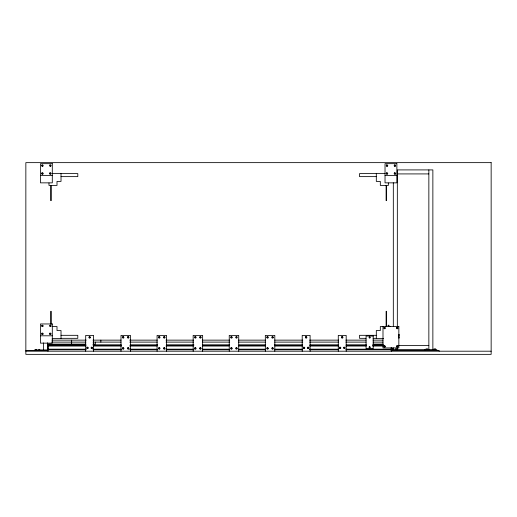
<?xml version="1.0" encoding="UTF-8"?>
<svg xmlns="http://www.w3.org/2000/svg" width="517" height="517" viewBox="0 0 517 517"><rect width="100%" height="100%" fill="white"/><g stroke="black" fill="none" stroke-linecap="round" stroke-linejoin="round"><path stroke-width="0.78" d="M236.036 337.381L236.844 337.045L236.508 337.853M387.479 165.647C387.188 166.946 385.798 165.136 387.13 165.188M396.798 328.062L397.605 327.726L397.269 328.534M122.794 337.142L122.794 337.614M200.835 337.614L200.835 337.142M231.868 337.614L231.868 337.142M272.181 337.142L272.181 337.614M397.728 346.616L397.269 346.965L396.81 346.616M42.097 165.311L42.097 165.983M42.097 173.208L42.097 173.874M42.097 325.594L42.097 326.266M42.097 333.491L42.097 334.163M91.367 347.644L92.188 347.644M127.925 337.045L127.925 337.717M123.615 348.671C122.568 349.673 122.568 347.191 123.615 348.199M158.952 337.045L158.952 337.717M164.677 337.717L164.677 337.045M195.71 337.717L195.71 337.045M200.014 348.199C201.061 347.191 201.061 349.673 200.014 348.671M231.047 348.199C232.094 347.191 232.094 349.673 231.047 348.671M236.101 348.199L236.922 348.199M236.922 348.671L236.101 348.671M395.234 165.983L395.234 165.311M395.234 173.874L395.234 173.208M267.127 348.199L267.948 348.199M267.948 348.671L267.127 348.671M305.818 337.045L305.818 337.717M369.913 337.737L369.532 337.078L369.435 337.801M369.913 347.56L369.532 346.901L369.435 347.624M384.906 328.398L384.906 327.726M384.906 346.823C385.617 345.699 383.356 345.996 384.338 346.901M42.665 166.054L42.665 165.233M42.665 326.343L42.665 325.523M92.116 348.212L91.444 348.212M128.494 337.788L128.494 336.968M159.527 337.788L159.527 336.968M164.109 336.968L164.109 337.788M195.135 336.968L195.135 337.788M341.996 336.968L341.996 337.788M342.474 337.788L342.474 336.968M384.338 327.649L384.338 328.469M396.933 346.157L397.605 346.157M50.453 166.106L50.782 165.524L50.207 165.188M387.239 173.951C385.973 174.345 386.845 172.239 387.459 173.421M394.775 173.085L394.49 173.777L395.137 173.951M50.453 326.389L50.802 325.93L50.453 325.471M123.33 337.834L123.679 337.381L123.33 336.922M200.305 336.922L199.95 337.381L200.305 337.834M231.332 336.922L230.983 337.381L231.332 337.834M272.717 337.834L273.066 337.381L272.717 336.922M306.271 337.834L306.626 337.381L306.271 336.922M89.648 337.853C90.947 337.562 89.137 336.173 89.189 337.504M52.191 173.382L61.019 173.382L61.019 181.402L57.006 181.402L57.006 185.416L48.986 185.416L48.986 183.012M385.139 173.382L376.311 173.382L376.311 181.402L380.325 181.402L380.325 185.416L388.345 185.416L388.345 183.012M60.993 173.615L77.802 173.615L77.802 176.627L60.993 176.627M376.337 173.615L359.528 173.615L359.528 176.627L376.337 176.627M397.334 173.919L428.851 173.919M40.455 175.515L52.301 175.515M385.029 175.515L396.875 175.515M388.112 325.852L388.978 325.852L388.978 325.219L388.189 325.219L388.189 325.852M52.191 326.531L57.006 326.531L57.006 330.544L61.019 330.544L61.019 338.564L52.191 338.564M383.536 326.531L380.325 326.531L380.325 330.544L376.311 330.544L376.311 338.564L383.536 338.564M60.993 335.32L77.802 335.32L77.802 338.331L60.993 338.331M376.337 335.32L359.528 335.32L359.528 338.331L365.933 338.331M40.455 335.798L52.301 335.798M373.138 338.331L376.337 338.331M51.907 340.141L86.165 340.141M92.963 340.141L121.056 340.141M129.722 340.141L157.284 340.141M166.015 340.141L193.552 340.141M202.309 340.141L229.684 340.141M238.537 340.141L265.292 340.141M274.747 340.141L302.788 340.141M309.586 340.141L338.641 340.141M345.879 340.141L366.055 340.141M373.093 340.141L382.974 340.141M51.603 342.118L85.861 342.118M92.944 342.118L121.056 342.118M129.722 342.118L157.284 342.118M166.015 342.118L193.552 342.118M202.309 342.118L229.684 342.118M238.537 342.118L265.292 342.118M274.747 342.118L302.788 342.118M309.586 342.118L338.641 342.118M345.879 342.118L366.055 342.118M373.184 342.118L382.994 342.118M47.596 344.122L85.783 344.122M92.944 344.122L95.335 344.122L95.335 342.118M373.184 344.122L382.994 344.122M85.841 344.8L47.958 344.8L47.958 351.198M93.099 344.8L121.314 344.8M130.181 344.8L157.582 344.8M166.455 344.8L193.856 344.8M202.722 344.8L229.328 344.8M238.996 344.8L265.596 344.8M274.469 344.8L302.678 344.8M309.935 344.8L338.144 344.8M346.209 344.8L366.359 344.8M372.809 344.8L383.284 344.8M47.958 345.233L48.113 349.182M47.958 345.673L85.841 345.673M93.099 345.673L121.314 345.673M130.181 345.673L157.582 345.673M166.455 345.673L193.856 345.673M202.722 345.673L229.328 345.673M238.996 345.673L265.596 345.673M274.469 345.673L302.678 345.673M309.935 345.673L338.144 345.673M346.209 345.673L366.359 345.673M372.809 345.673L383.284 345.673M398.122 345.608L428.851 345.608M48.113 345.983L86.055 345.983M93.319 345.983L121.573 345.983M129.644 345.983L157.09 345.983M165.97 345.983L193.416 345.983M202.296 345.983L228.934 345.983M238.621 345.983L265.26 345.983M274.947 345.983L302.393 345.983M309.657 345.983L338.719 345.983M345.983 345.983L366.165 345.983M372.621 345.983L383.116 345.983M392.687 348.251L393.321 348.251M391.854 348.872L393.683 348.872M395.395 348.872L397.218 348.872M425.995 348.872L427.824 348.872M433.892 348.872L435.715 348.872M47.958 349.182L86.055 349.182M93.319 349.182L121.573 349.182M129.644 349.182L157.09 349.182M165.97 349.182L193.416 349.182M202.296 349.182L228.934 349.182M238.621 349.182L265.26 349.182M274.947 349.182L302.393 349.182M309.657 349.182L338.719 349.182M345.983 349.182L391.35 349.182M35.595 349.505L36.636 349.505M38.749 349.505L39.796 349.505M47.958 349.615L85.841 349.615M93.099 349.615L121.314 349.615M130.181 349.615L157.582 349.615M166.455 349.615L193.856 349.615M202.722 349.615L229.328 349.615M238.996 349.615L265.596 349.615M274.469 349.615L302.678 349.615M309.935 349.615L338.144 349.615M346.209 349.615L391.35 349.615M47.958 349.738L85.841 349.738M93.099 349.738L121.314 349.738M130.181 349.738L157.582 349.738M166.455 349.738L193.856 349.738M202.722 349.738L229.328 349.738M238.996 349.738L265.596 349.738M274.469 349.738L302.678 349.738M309.935 349.738L338.144 349.738M346.209 349.738L391.35 349.738M47.596 342.784L47.596 349.931L34.536 349.931L34.536 350.565M25.85 350.565L47.958 350.565M390.981 350.565L439.146 350.565L439.146 351.198M25.85 351.198L491.15 351.198M395.02 165.188L394.445 165.524L394.775 166.106M50.091 173.951C51.635 174.223 50.007 172.103 49.871 173.667M42.194 173.951L42.84 173.777L42.665 173.13M50.091 334.234C51.635 334.505 50.007 332.386 49.871 333.95M42.194 334.234L42.84 334.066L42.665 333.413M307.951 348.212C309.67 348.729 307.822 346.325 307.873 348.115M87.179 348.212C88.905 348.729 87.056 346.325 87.108 348.115M436.781 350.565L436.781 349.615L391.744 349.615L391.744 350.565M432.865 349.615L432.865 169.912L397.334 169.912L397.334 326.246M428.851 169.912L428.851 349.615M424.935 349.615L424.935 350.565M399.234 334.331L399.234 335.688M399.234 336.703L399.234 338.053M398.594 334.331L398.594 335.688M398.594 336.703L398.594 338.053M397.334 348.006L397.334 350.565M393.321 182.805L393.321 326.246M393.321 348.006L393.321 349.615M391.35 347.605L391.35 351.198M391.188 347.586L391.188 349.182M390.322 326.563L388.584 326.563M386.613 185.403L386.613 200.622L386.109 200.622L386.109 185.403M386.613 326.544L386.613 311.324L386.109 311.324L386.109 326.544M346.183 351.198L346.183 335.404L338.286 335.404L338.286 351.198M310.097 351.198L310.097 335.404L302.206 335.404L302.206 351.198M274.805 351.198L274.805 335.404L265.331 335.404L265.331 351.198M238.718 351.198L238.718 335.404L229.244 335.404L229.244 351.198M202.638 351.198L202.638 335.404L193.164 335.404L193.164 351.198M166.552 351.198L166.552 335.404L157.078 335.404L157.078 351.198M130.471 351.198L130.471 335.404L120.997 335.404L120.997 351.198M100.86 340.141L100.86 342.118M93.596 351.198L93.596 335.404L85.699 335.404L85.699 351.198M71.643 340.141L71.643 344.122M51.222 185.403L51.222 200.622L50.724 200.622L50.724 185.403M51.222 324.14L51.222 311.324L50.724 311.324L50.724 324.14M47.564 349.931L47.564 350.565M43.583 342.9L43.583 349.931M127.802 348.309C128.384 350.119 129.211 347.036 127.802 348.309M158.829 348.309C159.41 350.119 160.238 347.036 158.829 348.309M163.883 348.309C164.464 350.119 165.291 347.036 163.883 348.309M194.915 348.309C195.497 350.119 196.324 347.036 194.915 348.309M267.082 337.258C267.664 339.068 268.491 335.979 267.082 337.258M272.136 348.309C272.717 350.119 273.545 347.036 272.136 348.309M303.563 347.76C304.145 349.57 304.972 346.48 303.563 347.76M339.643 347.76C340.225 349.57 341.052 346.48 339.643 347.76M343.908 347.76C344.49 349.57 345.317 346.48 343.908 347.76M42.039 164.968L41.651 165.647L42.039 166.325L42.821 166.325L43.215 165.647L42.821 164.968L42.039 164.968M42.039 172.865L41.651 173.544L42.039 174.216L42.821 174.216L43.215 173.544L42.821 172.865L42.039 172.865M49.936 164.968L49.548 165.647L49.936 166.325L50.718 166.325L51.112 165.647L50.718 164.968L49.936 164.968M49.936 172.865L49.548 173.544L49.936 174.216L50.718 174.216L51.112 173.544L50.718 172.865L49.936 172.865M42.039 325.251L41.651 325.93L42.039 326.608L42.821 326.608L43.215 325.93L42.821 325.251L42.039 325.251M42.039 333.148L41.651 333.827L42.039 334.505L42.821 334.505L43.215 333.827L42.821 333.148L42.039 333.148M49.936 325.251L49.548 325.93L49.936 326.608L50.718 326.608L51.112 325.93L50.718 325.251L49.936 325.251M49.936 333.148L49.548 333.827L49.936 334.505L50.718 334.505L51.112 333.827L50.718 333.148L49.936 333.148M89.26 336.703L88.866 337.381L89.26 338.053L90.042 338.053L90.43 337.381L90.042 336.703L89.26 336.703M87.127 347.204L86.733 347.883L87.127 348.555L87.909 348.555L88.297 347.883L87.909 347.204L87.127 347.204M91.386 347.204L90.998 347.883L91.386 348.555L92.168 348.555L92.562 347.883L92.168 347.204L91.386 347.204M122.813 336.703L122.426 337.381L122.813 338.053L123.595 338.053L123.99 337.381L123.595 336.703L122.813 336.703M127.867 336.703L127.479 337.381L127.867 338.053L128.649 338.053L129.043 337.381L128.649 336.703L127.867 336.703M122.813 347.754L122.426 348.432L122.813 349.111L123.595 349.111L123.99 348.432L123.595 347.754L122.813 347.754M127.867 347.754L127.479 348.432L127.867 349.111L128.649 349.111L129.043 348.432L128.649 347.754L127.867 347.754M158.9 336.703L158.506 337.381L158.9 338.053L159.682 338.053L160.07 337.381L159.682 336.703L158.9 336.703M163.954 336.703L163.559 337.381L163.954 338.053L164.736 338.053L165.123 337.381L164.736 336.703L163.954 336.703M158.9 347.754L158.506 348.432L158.9 349.111L159.682 349.111L160.07 348.432L159.682 347.754L158.9 347.754M163.954 347.754L163.559 348.432L163.954 349.111L164.736 349.111L165.123 348.432L164.736 347.754L163.954 347.754M194.98 336.703L194.592 337.381L194.98 338.053L195.762 338.053L196.156 337.381L195.762 336.703L194.98 336.703M200.034 336.703L199.646 337.381L200.034 338.053L200.816 338.053L201.21 337.381L200.816 336.703L200.034 336.703M194.98 347.754L194.592 348.432L194.98 349.111L195.762 349.111L196.156 348.432L195.762 347.754L194.98 347.754M200.034 347.754L199.646 348.432L200.034 349.111L200.816 349.111L201.21 348.432L200.816 347.754L200.034 347.754M231.067 336.703L230.672 337.381L231.067 338.053L231.849 338.053L232.236 337.381L231.849 336.703L231.067 336.703M236.12 336.703L235.726 337.381L236.12 338.053L236.902 338.053L237.29 337.381L236.902 336.703L236.12 336.703M231.067 347.754L230.672 348.432L231.067 349.111L231.849 349.111L232.236 348.432L231.849 347.754L231.067 347.754M236.12 347.754L235.726 348.432L236.12 349.111L236.902 349.111L237.29 348.432L236.902 347.754L236.12 347.754M267.147 336.703L266.759 337.381L267.147 338.053L267.929 338.053L268.323 337.381L267.929 336.703L267.147 336.703M272.2 336.703L271.813 337.381L272.2 338.053L272.982 338.053L273.377 337.381L272.982 336.703L272.2 336.703M267.147 347.754L266.759 348.432L267.147 349.111L267.929 349.111L268.323 348.432L267.929 347.754L267.147 347.754M272.2 347.754L271.813 348.432L272.2 349.111L272.982 349.111L273.377 348.432L272.982 347.754L272.2 347.754M386.613 164.968L386.225 165.647L386.613 166.325L387.395 166.325L387.789 165.647L387.395 164.968L386.613 164.968M386.613 172.865L386.225 173.544L386.613 174.216L387.395 174.216L387.789 173.544L387.395 172.865L386.613 172.865M394.51 164.968L394.116 165.647L394.51 166.325L395.292 166.325L395.679 165.647L395.292 164.968L394.51 164.968M394.51 172.865L394.116 173.544L394.51 174.216L395.292 174.216L395.679 173.544L395.292 172.865L394.51 172.865M305.76 336.703L305.373 337.381L305.76 338.053L306.542 338.053L306.93 337.381L306.542 336.703L305.76 336.703M303.628 347.204L303.24 347.883L303.628 348.555L304.41 348.555L304.804 347.883L304.41 347.204L303.628 347.204M307.893 347.204L307.499 347.883L307.893 348.555L308.675 348.555L309.063 347.883L308.675 347.204L307.893 347.204M341.847 336.703L341.453 337.381L341.847 338.053L342.629 338.053L343.017 337.381L342.629 336.703L341.847 336.703M339.714 347.204L339.32 347.883L339.714 348.555L340.496 348.555L340.884 347.883L340.496 347.204L339.714 347.204M343.973 347.204L343.585 347.883L343.973 348.555L344.755 348.555L345.149 347.883L344.755 347.204L343.973 347.204M369.306 336.897L368.983 337.459L369.306 338.021L369.959 338.021L370.282 337.459L369.959 336.897L369.306 336.897M369.306 346.713L368.983 347.282L369.306 347.844L369.959 347.844L370.282 347.282L369.959 346.713L369.306 346.713M384.183 327.384L383.788 328.062L384.183 328.741L384.965 328.741L385.352 328.062L384.965 327.384L384.183 327.384M384.183 345.815L383.788 346.493L384.183 347.166L384.965 347.166L385.352 346.493L384.965 345.815L384.183 345.815M396.875 327.384L396.487 328.062L396.875 328.741L397.657 328.741L398.051 328.062L397.657 327.384L396.875 327.384M396.875 345.815L396.487 346.493L396.875 347.166L397.657 347.166L398.051 346.493L397.657 345.815L396.875 345.815M491.15 162.642L25.85 162.642L25.85 354.358L491.15 354.358L491.15 162.642M52.301 163.669L40.455 163.669L40.455 182.856L52.301 182.856L52.301 163.669M396.875 163.669L385.029 163.669L385.029 182.856L396.875 182.856L396.875 163.669M52.301 323.959L40.455 323.959L40.455 343.146L52.301 343.146L52.301 323.959M398.846 326.486L382.994 326.486L382.994 347.915L398.846 347.915L398.846 326.486M373.184 336.037L366.081 336.037L366.081 348.704L373.184 348.704L373.184 336.037"/></g></svg>
